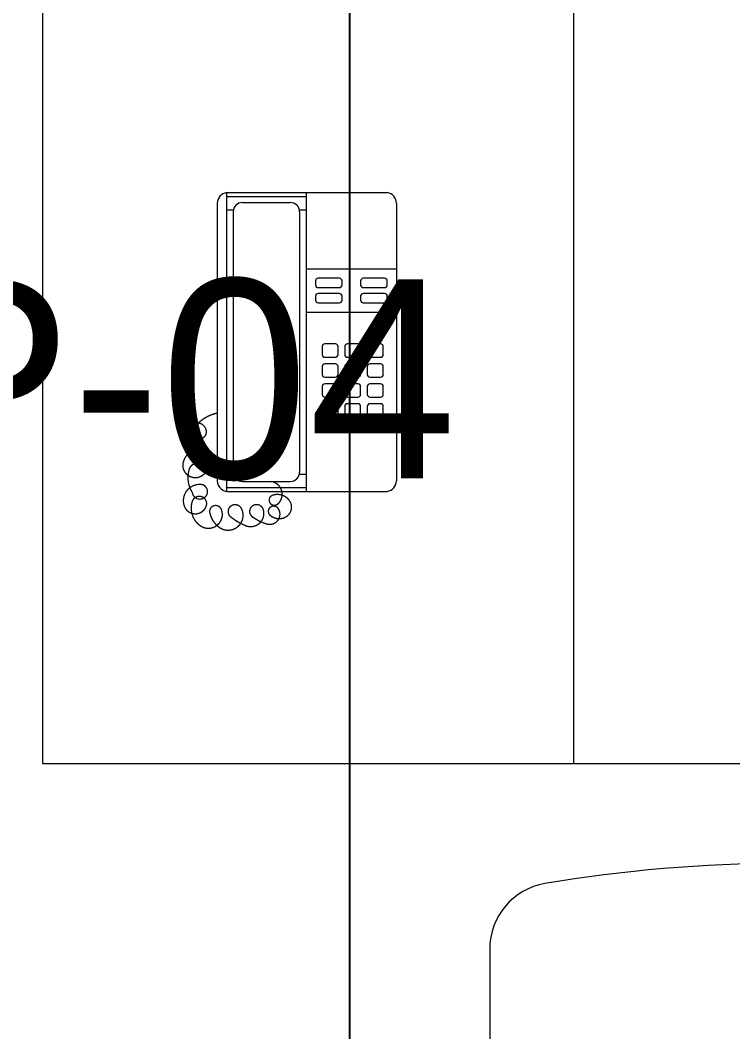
# Model space of a CAD drawing. Header units: metres. Extents: x 75097 to 220695, y -1557923 to -1361206.
# Drawn here: x 166265 to 166802, y -1454145 to -1453383 of the extents above; entities that cross this region are included whole.
import ezdxf
from ezdxf import colors
from ezdxf.entities.mleader import LeaderData, LeaderLine
from ezdxf.math import Vec2, Vec3

# ---------------------------------------------------------------- set-up
doc = ezdxf.new("R2010")
doc.units = ezdxf.units.M
doc.layers.get('0').update_dxf_attribs({"lineweight": 0})
doc.layers.add('A-100 - Copy$0$axes', color=8, linetype='Continuous')
doc.layers.add('A-100 - Copy$0$Medical Equipment and Furniture', color=8, linetype='Continuous', lineweight=0)
doc.layers.add('E-POWR', color=7, linetype='Continuous', lineweight=9, true_color=0x4e7e3e)
doc.styles.get("Standard").update_dxf_attribs({"font": 'GOTHIC.TTF'})

# ---------------------------------------------------------------- blocks, each defined once
blk = doc.blocks.new('A-100 - Copy$0$DM20079-P')
for p, q in [((-0.06163, 0.225), (0.05937, 0.225)), ((-0.06163, 0.225), (-0.06163, 0)), ((-0.06163, 0.222), (-0.00163, 0.222)), ((-0.00163, 0.225), (-0.00163, 0)), ((-0.06863, 0.217), (-0.06863, 0.008)), ((-0.04963, 0.2175), (-0.01363, 0.2175)), ((0.06637, 0.217), (0.06637, 0.008)), ((-0.06163, 0.212), (-0.05646, 0.212)), ((-0.05663, 0.2105), (-0.05663, 0.0145)), ((-0.00679, 0.212), (-0.00163, 0.212)), ((-0.00663, 0.2105), (-0.00663, 0.0145)), ((-0.00163, 0.1675), (0.06637, 0.1675)), ((-0.00163, 0.135), (0.06637, 0.135)), ((-0.06163, 0.013), (-0.05646, 0.013)), ((-0.00679, 0.013), (-0.00163, 0.013)), ((-0.06163, 0.003), (-0.00163, 0.003)), ((-0.05937, 0), (0.05937, 0)), ((-0.04963, 0.0075), (-0.01363, 0.0075))]:
    blk.add_line(p, q)
for points in [[(0.00737, 0.1605, 0.414214), (0.00537, 0.1585), (0.00537, 0.1555, 0.414214), (0.00737, 0.1535), (0.02337, 0.1535, 0.414214), (0.02537, 0.1555), (0.02537, 0.1585, 0.414214), (0.02337, 0.1605)], [(0.05737, 0.1535, 0.414214), (0.05937, 0.1555), (0.05937, 0.1585, 0.414214), (0.05737, 0.1605), (0.04137, 0.1605, 0.414214), (0.03937, 0.1585), (0.03937, 0.1555, 0.414214), (0.04137, 0.1535)], [(0.02337, 0.142, 0.414214), (0.02537, 0.144), (0.02537, 0.147, 0.414214), (0.02337, 0.149), (0.00737, 0.149, 0.414214), (0.00537, 0.147), (0.00537, 0.144, 0.414214), (0.00737, 0.142)], [(0.05737, 0.142, 0.414214), (0.05937, 0.144), (0.05937, 0.147, 0.414214), (0.05737, 0.149), (0.04137, 0.149, 0.414214), (0.03937, 0.147), (0.03937, 0.144, 0.414214), (0.04137, 0.142)], [(0.01037, 0.103, 0.414214), (0.01237, 0.101), (0.02037, 0.101, 0.414214), (0.02237, 0.103), (0.02237, 0.109, 0.414214), (0.02037, 0.111), (0.01237, 0.111, 0.414214), (0.01037, 0.109)], [(0.02737, 0.103, 0.414214), (0.02937, 0.101), (0.03737, 0.101, 0.414214), (0.03937, 0.103), (0.03937, 0.109, 0.414214), (0.03737, 0.111), (0.02937, 0.111, 0.414214), (0.02737, 0.109)], [(0.04437, 0.103, 0.414214), (0.04637, 0.101), (0.05437, 0.101, 0.414214), (0.05637, 0.103), (0.05637, 0.109, 0.414214), (0.05437, 0.111), (0.04637, 0.111, 0.414214), (0.04437, 0.109)], [(0.01037, 0.088, 0.414214), (0.01237, 0.086), (0.02037, 0.086, 0.414214), (0.02237, 0.088), (0.02237, 0.094, 0.414214), (0.02037, 0.096), (0.01237, 0.096, 0.414214), (0.01037, 0.094)], [(0.02737, 0.088, 0.414214), (0.02937, 0.086), (0.03737, 0.086, 0.414214), (0.03937, 0.088), (0.03937, 0.094, 0.414214), (0.03737, 0.096), (0.02937, 0.096, 0.414214), (0.02737, 0.094)], [(0.04437, 0.088, 0.414214), (0.04637, 0.086), (0.05437, 0.086, 0.414214), (0.05637, 0.088), (0.05637, 0.094, 0.414214), (0.05437, 0.096), (0.04637, 0.096, 0.414214), (0.04437, 0.094)], [(0.01037, 0.073, 0.414214), (0.01237, 0.071), (0.02037, 0.071, 0.414214), (0.02237, 0.073), (0.02237, 0.079, 0.414214), (0.02037, 0.081), (0.01237, 0.081, 0.414214), (0.01037, 0.079)], [(0.02737, 0.073, 0.414214), (0.02937, 0.071), (0.03737, 0.071, 0.414214), (0.03937, 0.073), (0.03937, 0.079, 0.414214), (0.03737, 0.081), (0.02937, 0.081, 0.414214), (0.02737, 0.079)], [(0.04437, 0.073, 0.414214), (0.04637, 0.071), (0.05437, 0.071, 0.414214), (0.05637, 0.073), (0.05637, 0.079, 0.414214), (0.05437, 0.081), (0.04637, 0.081, 0.414214), (0.04437, 0.079)], [(0.01037, 0.058, 0.414214), (0.01237, 0.056), (0.02037, 0.056, 0.414214), (0.02237, 0.058), (0.02237, 0.064, 0.414214), (0.02037, 0.066), (0.01237, 0.066, 0.414214), (0.01037, 0.064)], [(0.02737, 0.058, 0.414214), (0.02937, 0.056), (0.03737, 0.056, 0.414214), (0.03937, 0.058), (0.03937, 0.064, 0.414214), (0.03737, 0.066), (0.02937, 0.066, 0.414214), (0.02737, 0.064)], [(0.04437, 0.058, 0.414214), (0.04637, 0.056), (0.05437, 0.056, 0.414214), (0.05637, 0.058), (0.05637, 0.064, 0.414214), (0.05437, 0.066), (0.04637, 0.066, 0.414214), (0.04437, 0.064)]]:
    blk.add_lwpolyline(points, format="xyb", close=True)
at = {"const_width": 0.001}
blk.add_lwpolyline([(-0.06863, 0.05898, 0.184574), (-0.08613, 0.0478, 1.44364), (-0.07692, 0.04516, 0.837915), (-0.09074, 0.04648, 0.30536), (-0.0835, 0.02477, 1.584726), (-0.08153, 0.03398, 0.253153), (-0.09403, 0.0228, 0.874198), (-0.07758, 0.01424, 0.915253), (-0.08968, 0.0168, 0.223821), (-0.08738, -0.00107, 1.703343), (-0.07955, 0.00504, 0.588962), (-0.09337, -0.01141, 0.717795), (-0.07692, -0.01075, 0.983104), (-0.08745, -0.00746, 0.326362), (-0.08153, -0.02588, 0.758716), (-0.06573, -0.01338, 0.906186), (-0.07429, -0.01602, 0.189488), (-0.06705, -0.0272, 0.7948), (-0.05059, -0.01273, 1.223996), (-0.05849, -0.01931, 0.072149), (-0.0473, -0.02588, 0.645886), (-0.03414, -0.01338, 1.366917), (-0.04204, -0.01931, 0.078415), (-0.03151, -0.02457, 0.723006), (-0.02295, -0.01273, 1.105484), (-0.02887, -0.01799, 0.327892), (-0.01703, -0.01931, 0.446638), (-0.01439, -0.00681, 0.327263), (-0.0269, -0.00286, 1.240441), (-0.02295, -0.00944, 0.611307), (-0.02784, 0.0075)], format="xyb", dxfattribs=at)
for centre, radius, start, end in [((-0.0605, 0.21695), 0.00813, 97.96327, 179.66488), ((0.05825, 0.21695), 0.00813, 0.33512, 82.03673), ((-0.04963, 0.2105), 0.007, 90, 180), ((-0.01363, 0.2105), 0.007, 0, 90), ((-0.0605, 0.00805), 0.00813, 180.33512, 277.96327), ((-0.04963, 0.0145), 0.007, 180, 270), ((-0.01363, 0.0145), 0.007, 270, 0), ((0.05825, 0.00805), 0.00813, 277.96327, 359.66488)]:
    blk.add_arc(centre, radius, start, end)
blk = doc.blocks.new('A-100 - Copy$0$GF21043-P')
for p, q in [((-0.8, 0.75), (-0.8, 0)), ((-0.4, 0.6), (-0.4, 0)), ((-0.8, 0), (0.8, 0))]:
    blk.add_line(p, q)
blk = doc.blocks.new('A-100 - Copy$0$GF21018-P')
blk.add_line((-0.2207, 0.47563), (-0.2207, 0.0675))
for centre, radius, start, end in [((-0.0001, -0.52948), 1.06948, 80.36712, 99.63288), ((-0.1707, 0.47563), 0.05, 99.63288, 180)]:
    blk.add_arc(centre, radius, start, end)
blk = doc.blocks.new('A-100 - Copy')
at = {"layer": 'A-100 - Copy$0$axes'}
blk.add_line((166513.28, -1477297.37, 0), (166513.28, -1391762.69, 0), dxfattribs=at)
at = {"layer": 'A-100 - Copy$0$Medical Equipment and Furniture', "extrusion": (8.17187e-07, 1.19934e-18, 1), "xscale": 1000.000000000002, "yscale": 1000.000000000002, "zscale": 1000.000000000002}
blk.add_blockref('A-100 - Copy$0$GF21043-P', (167081.86, -1453942.69, 0.14), dxfattribs=at)
at = {"layer": 'A-100 - Copy$0$Medical Equipment and Furniture', "extrusion": (-8.17187e-07, 9.34116e-11, -1), "xscale": -1000.000000000002, "yscale": 1000.000000000004, "zscale": 1000.000000000002}
blk.add_blockref('A-100 - Copy$0$DM20079-P', (-166482.19, -1453737.77, -0.15), dxfattribs=at)
at = {"layer": 'A-100 - Copy$0$Medical Equipment and Furniture', "extrusion": (8.17011e-07, -7.77426e-06, 1), "xscale": 1000.000000000003, "yscale": 1000.000000000003, "zscale": 1000.000000000003, "rotation": 359.9985892356893}
blk.add_blockref('A-100 - Copy$0$GF21018-P', (166839.49, -1454558.07, 11.45), dxfattribs=at)

msp = doc.modelspace()

# ---------------------------------------------------------------- block references
msp.add_blockref('A-100 - Copy', (0, 0))

# ---------------------------------------------------------------- next in the draw order: leaders
at = {"layer": 'E-POWR'}
ml = msp.add_multileader_mtext('Standard', dxfattribs=at)
ml.set_content('#R2\\PTO UPP-04', color=256)
ml.set_leader_properties()
ml.build(insert=Vec2(0, 0))
ml.multileader.update_dxf_attribs({"text_right_attachment_type": 6, "dogleg_length": 200, "arrow_head_size": 200})
ctx = ml.context
ctx.base_point, ctx.char_height, ctx.arrow_head_size, ctx.landing_gap_size, ctx.plane_origin = Vec3(165557.14, -1453404.85, 2.36), 150, 200, 0.09, Vec3(164367.43, -1455760.14, 2.36)
ctx.right_attachment = 6
notes = []
notes.append((ctx, [(0, (1, 1, 0), (165357.14, -1453404.85, 2.36), (1, 0), 200, [(0, [(164838.13, -1454059.74, 2.36)], 0, [])])]))
ctx.mtext.insert, ctx.mtext.flow_direction = Vec3(165557.23, -1453327.96, 2.36), 5
for ctx, leaders in notes:
    for number, flags, end, landing, length, lines in leaders:
        leader = LeaderData()
        leader.index, (leader.has_last_leader_line, leader.has_dogleg_vector, leader.attachment_direction) = number, flags
        leader.last_leader_point, leader.dogleg_vector, leader.dogleg_length = Vec3(end), Vec3(landing), length
        for number, points, colour, breaks in lines:
            line = LeaderLine()
            line.index, line.vertices, line.color, line.breaks = number, Vec3.list(points), colors.encode_raw_color(colour), breaks
            leader.lines.append(line)
        ctx.leaders.append(leader)

doc.saveas('drawing.dxf')
